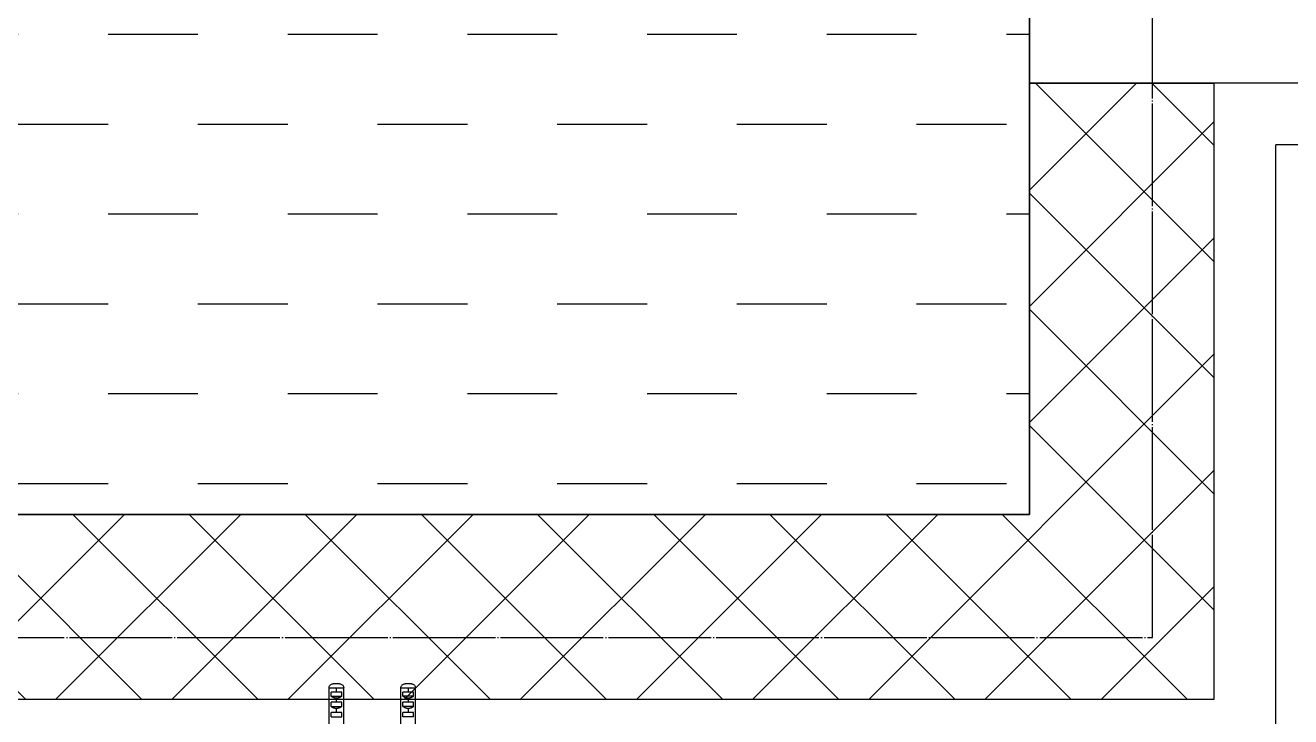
# Model space of a CAD drawing. Header units: millimetres. Extents: x 18456 to 179493, y -203649 to 469211.
# Drawn here: x 142771 to 143387, y -115774 to -115437 of the extents above; entities that cross this region are included whole.
import ezdxf

# ---------------------------------------------------------------- set-up
doc = ezdxf.new("R2010")
doc.units = ezdxf.units.MM
doc.linetypes.add('X-평면도(기본형)$0$CEN', pattern=[52.5, 50, -1, 0.5, -1])
for name, color, linetype, true_color in [('X-평면도(기본형)$0$40HAT', 9, 'Continuous', 0x808080), ('X-평면도(기본형)$0$CEN', 1, 'X-평면도(기본형)$0$CEN', 0xff0000), ('X-평면도(기본형)$0$FIN', 9, 'Continuous', 0x808080), ('X-평면도(기본형)$0$FUR', 6, 'Continuous', 0xff00ff), ('X-평면도(기본형)$0$W1', 2, 'Continuous', 0xffff00), ('X-평면도(기본형)$0$W2', 3, 'Continuous', 0x00ff00), ('X-평면도(기본형)$0$설비OPEN', 9, 'Continuous', 0x808080)]:
    doc.layers.add(name, color=color, linetype=linetype, true_color=true_color)

# ---------------------------------------------------------------- blocks, each defined once
blk = doc.blocks.new('X-평면도(기본형)$0$A$C5C7666B6')
at = {"layer": 'X-평면도(기본형)$0$FUR', "color": 8, "true_color": 0x808080}
for p, q in [((-47.5, 141.34), (-47.5, 144.38)), ((-45.5, 146.42), (-45.5, 142.86)), ((-16.37, 146.42), (-45.5, 146.42)), ((-45.5, 142.86), (-45.5, 139.29)), ((-43.5, 142.86), (-45.5, 142.86)), ((-41.5, 145.45), (-43.5, 145.45)), ((-43.5, 142.86), (-43.5, 145.45)), ((-43.5, 140.26), (-43.5, 142.86)), ((-41.5, 145.45), (-41.5, 140.26)), ((-38.5, 142.86), (-40.5, 142.86)), ((-36.5, 145.45), (-38.5, 145.45)), ((-38.5, 142.86), (-38.5, 145.45)), ((-38.5, 140.26), (-38.5, 142.86)), ((-36.5, 145.45), (-36.5, 140.26)), ((-33.5, 142.86), (-35.5, 142.86)), ((-31.5, 145.45), (-33.5, 145.45)), ((-33.5, 142.86), (-33.5, 145.45)), ((-33.5, 140.26), (-33.5, 142.86)), ((-31.5, 145.45), (-31.5, 140.26)), ((-16.37, 139.29), (-45.5, 139.29)), ((-41.5, 140.26), (-43.5, 140.26)), ((-36.5, 140.26), (-38.5, 140.26)), ((-31.5, 140.26), (-33.5, 140.26)), ((-45.5, 111.42), (-45.5, 107.86)), ((-16.37, 111.42), (-45.5, 111.42)), ((-47.5, 106.34), (-47.5, 109.38)), ((-45.5, 107.86), (-45.5, 104.29)), ((-45.5, 107.86), (-43.5, 107.86)), ((-41.5, 110.45), (-43.5, 110.45)), ((-43.5, 107.86), (-43.5, 110.45)), ((-43.5, 105.26), (-43.5, 107.86)), ((-41.5, 105.26), (-43.5, 105.26)), ((-41.5, 105.26), (-41.5, 110.45)), ((-40.5, 107.86), (-38.5, 107.86)), ((-36.5, 110.45), (-38.5, 110.45)), ((-38.5, 107.86), (-38.5, 110.45)), ((-38.5, 105.26), (-38.5, 107.86)), ((-36.5, 105.26), (-38.5, 105.26)), ((-36.5, 105.26), (-36.5, 110.45)), ((-35.5, 107.86), (-33.5, 107.86)), ((-31.5, 110.45), (-33.5, 110.45)), ((-33.5, 107.86), (-33.5, 110.45)), ((-33.5, 105.26), (-33.5, 107.86)), ((-31.5, 105.26), (-33.5, 105.26)), ((-31.5, 105.26), (-31.5, 110.45)), ((-16.37, 104.29), (-45.5, 104.29))]:
    blk.add_line(p, q, dxfattribs=at)
for points, knots in [([(-45.5, 146.42), (-45.72, 146.42), (-45.95, 146.38), (-46.37, 146.24), (-46.57, 146.12), (-46.91, 145.85), (-47.06, 145.68), (-47.3, 145.3), (-47.39, 145.09), (-47.48, 144.71), (-47.5, 144.54), (-47.5, 144.38)], [0, 0, 0, 0, 0.210475, 0.210475, 0.420919, 0.420919, 0.631855, 0.631855, 0.844512, 0.844512, 1, 1, 1, 1]), ([(-47.5, 141.34), (-47.5, 141.1), (-47.46, 140.86), (-47.31, 140.42), (-47.19, 140.21), (-46.9, 139.85), (-46.72, 139.7), (-46.34, 139.46), (-46.12, 139.38), (-45.77, 139.3), (-45.64, 139.29), (-45.5, 139.29)], [0, 0, 0, 0, 0.222179, 0.222179, 0.444896, 0.444896, 0.660359, 0.660359, 0.872339, 0.872339, 1, 1, 1, 1]), ([(-45.5, 111.42), (-45.72, 111.42), (-45.95, 111.38), (-46.37, 111.24), (-46.57, 111.12), (-46.91, 110.85), (-47.06, 110.68), (-47.3, 110.3), (-47.39, 110.09), (-47.48, 109.71), (-47.5, 109.54), (-47.5, 109.38)], [0, 0, 0, 0, 0.210475, 0.210475, 0.420919, 0.420919, 0.631855, 0.631855, 0.844512, 0.844512, 1, 1, 1, 1]), ([(-47.5, 106.34), (-47.5, 106.1), (-47.46, 105.86), (-47.31, 105.42), (-47.19, 105.21), (-46.9, 104.85), (-46.72, 104.7), (-46.34, 104.46), (-46.12, 104.38), (-45.77, 104.3), (-45.64, 104.29), (-45.5, 104.29)], [0, 0, 0, 0, 0.222179, 0.222179, 0.444896, 0.444896, 0.660359, 0.660359, 0.872339, 0.872339, 1, 1, 1, 1])]:
    blk.add_open_spline(points, degree=3, knots=knots, dxfattribs=at)
for points, weights in [([(-40.5, 142.86), (-40.5, 144.38), (-41.5, 145.45)], [1, 0.850415408367, 0.853620629654]), ([(-41.5, 140.26), (-40.5, 141.33), (-40.5, 142.86)], [0.853620629654, 0.850415408367, 1]), ([(-35.5, 142.86), (-35.5, 144.38), (-36.5, 145.45)], [1, 0.850415408367, 0.853620629654]), ([(-36.5, 140.26), (-35.5, 141.33), (-35.5, 142.86)], [0.853620629654, 0.850415408368, 1]), ([(-40.5, 107.86), (-40.5, 109.38), (-41.5, 110.45)], [1, 0.850415408367, 0.853620629654]), ([(-41.5, 105.26), (-40.5, 106.33), (-40.5, 107.86)], [0.853620629654, 0.850415408367, 1]), ([(-35.5, 107.86), (-35.5, 109.38), (-36.5, 110.45)], [1, 0.850415408367, 0.853620629654]), ([(-36.5, 105.26), (-35.5, 106.33), (-35.5, 107.86)], [0.853620629654, 0.850415408368, 1])]:
    blk.add_rational_spline(points, weights, degree=2, dxfattribs=at)
blk = doc.blocks.new('X-평면도(기본형)$0$A$C019C01BD')
at = {"layer": 'X-평면도(기본형)$0$FUR', "xscale": -1, "rotation": 90}
blk.add_blockref('X-평면도(기본형)$0$A$C5C7666B6', (198.48, 1200.3), dxfattribs=at)
blk = doc.blocks.new('X-평면도(기본형)$0$ba15001400')
at = {"layer": 'X-평면도(기본형)$0$FUR', "linetype": 'ByBlock', "rotation": 180}
blk.add_blockref('X-평면도(기본형)$0$A$C019C01BD', (1923.13, 1500.3), dxfattribs=at)

msp = doc.modelspace()

# ---------------------------------------------------------------- hatches: boundary and pattern name
at = {"layer": 'X-평면도(기본형)$0$40HAT'}
h = msp.add_hatch(dxfattribs=at)
h.set_pattern_fill('H3', color=256, scale=40, style=0, pattern_type=2)
h.set_pattern_definition([(315, (-516301.965, -267489.793), (28.2842712, 28.2842712), []), (45, (-516301.965, -267489.793), (-28.2842712, 28.2842712), [])])
h.paths.add_polyline_path([(143804.65, -117155.52), (144029.65, -117155.52), (144029.65, -117045.52), (142449.65, -117045.52), (142449.65, -115765.52), (143349.65, -115765.52), (143349.65, -115465.52), (143259.65, -115465.52), (143259.65, -115675.52), (142359.65, -115675.52), (142359.65, -117135.52), (143804.65, -117135.52)], flags=0)
at = {"layer": 'X-평면도(기본형)$0$설비OPEN'}
h = msp.add_hatch(dxfattribs=at)
h.set_pattern_fill('DASH', color=256, scale=350, style=0, pattern_type=2)
h.set_pattern_definition([(0, (-247920.353, -252160.52), (43.75, 43.75), [43.75, -43.75])])
h.paths.add_polyline_path([(143259.65, -115325.52), (143259.65, -115675.52), (142349.65, -115675.52), (142349.65, -115325.52)], flags=0)

# ---------------------------------------------------------------- linework, layer by layer
at = {"layer": 'X-평면도(기본형)$0$CEN'}
for p, q in [((143319.65, -115735.52), (143319.65, -115115.52)), ((141584.65, -115735.52), (143319.65, -115735.52))]:
    msp.add_line(p, q, dxfattribs=at)
at = {"layer": 'X-평면도(기본형)$0$FIN'}
for p in [(143379.65, -115795.52), (144799.65, -115495.52)]:
    msp.add_line(p, (143379.65, -115495.52), dxfattribs=at)
at = {"layer": 'X-평면도(기본형)$0$W1'}
for p, q in [((143259.65, -115465.52), (143259.65, -115215.52)), ((144939.65, -115465.52), (143259.65, -115465.52))]:
    msp.add_line(p, q, dxfattribs=at)
at = {"layer": 'X-평면도(기본형)$0$W2'}
for p, q in [((143259.65, -115465.52), (143349.65, -115465.52)), ((143259.65, -115675.52), (143259.65, -115465.52)), ((143349.65, -115765.52), (143349.65, -115465.52)), ((142359.65, -115675.52), (143259.65, -115675.52)), ((142449.65, -115765.52), (143349.65, -115765.52))]:
    msp.add_line(p, q, dxfattribs=at)
at = {"layer": 'X-평면도(기본형)$0$설비OPEN'}
msp.add_lwpolyline([(143259.65, -115325.52), (143259.65, -115675.52), (142349.65, -115675.52), (142349.65, -115325.52)], close=True, dxfattribs=at)

# ---------------------------------------------------------------- block references
at = {"rotation": 180}
msp.add_blockref('X-평면도(기본형)$0$ba15001400', (144789.65, -115505.52), dxfattribs=at)

doc.saveas('drawing.dxf')
